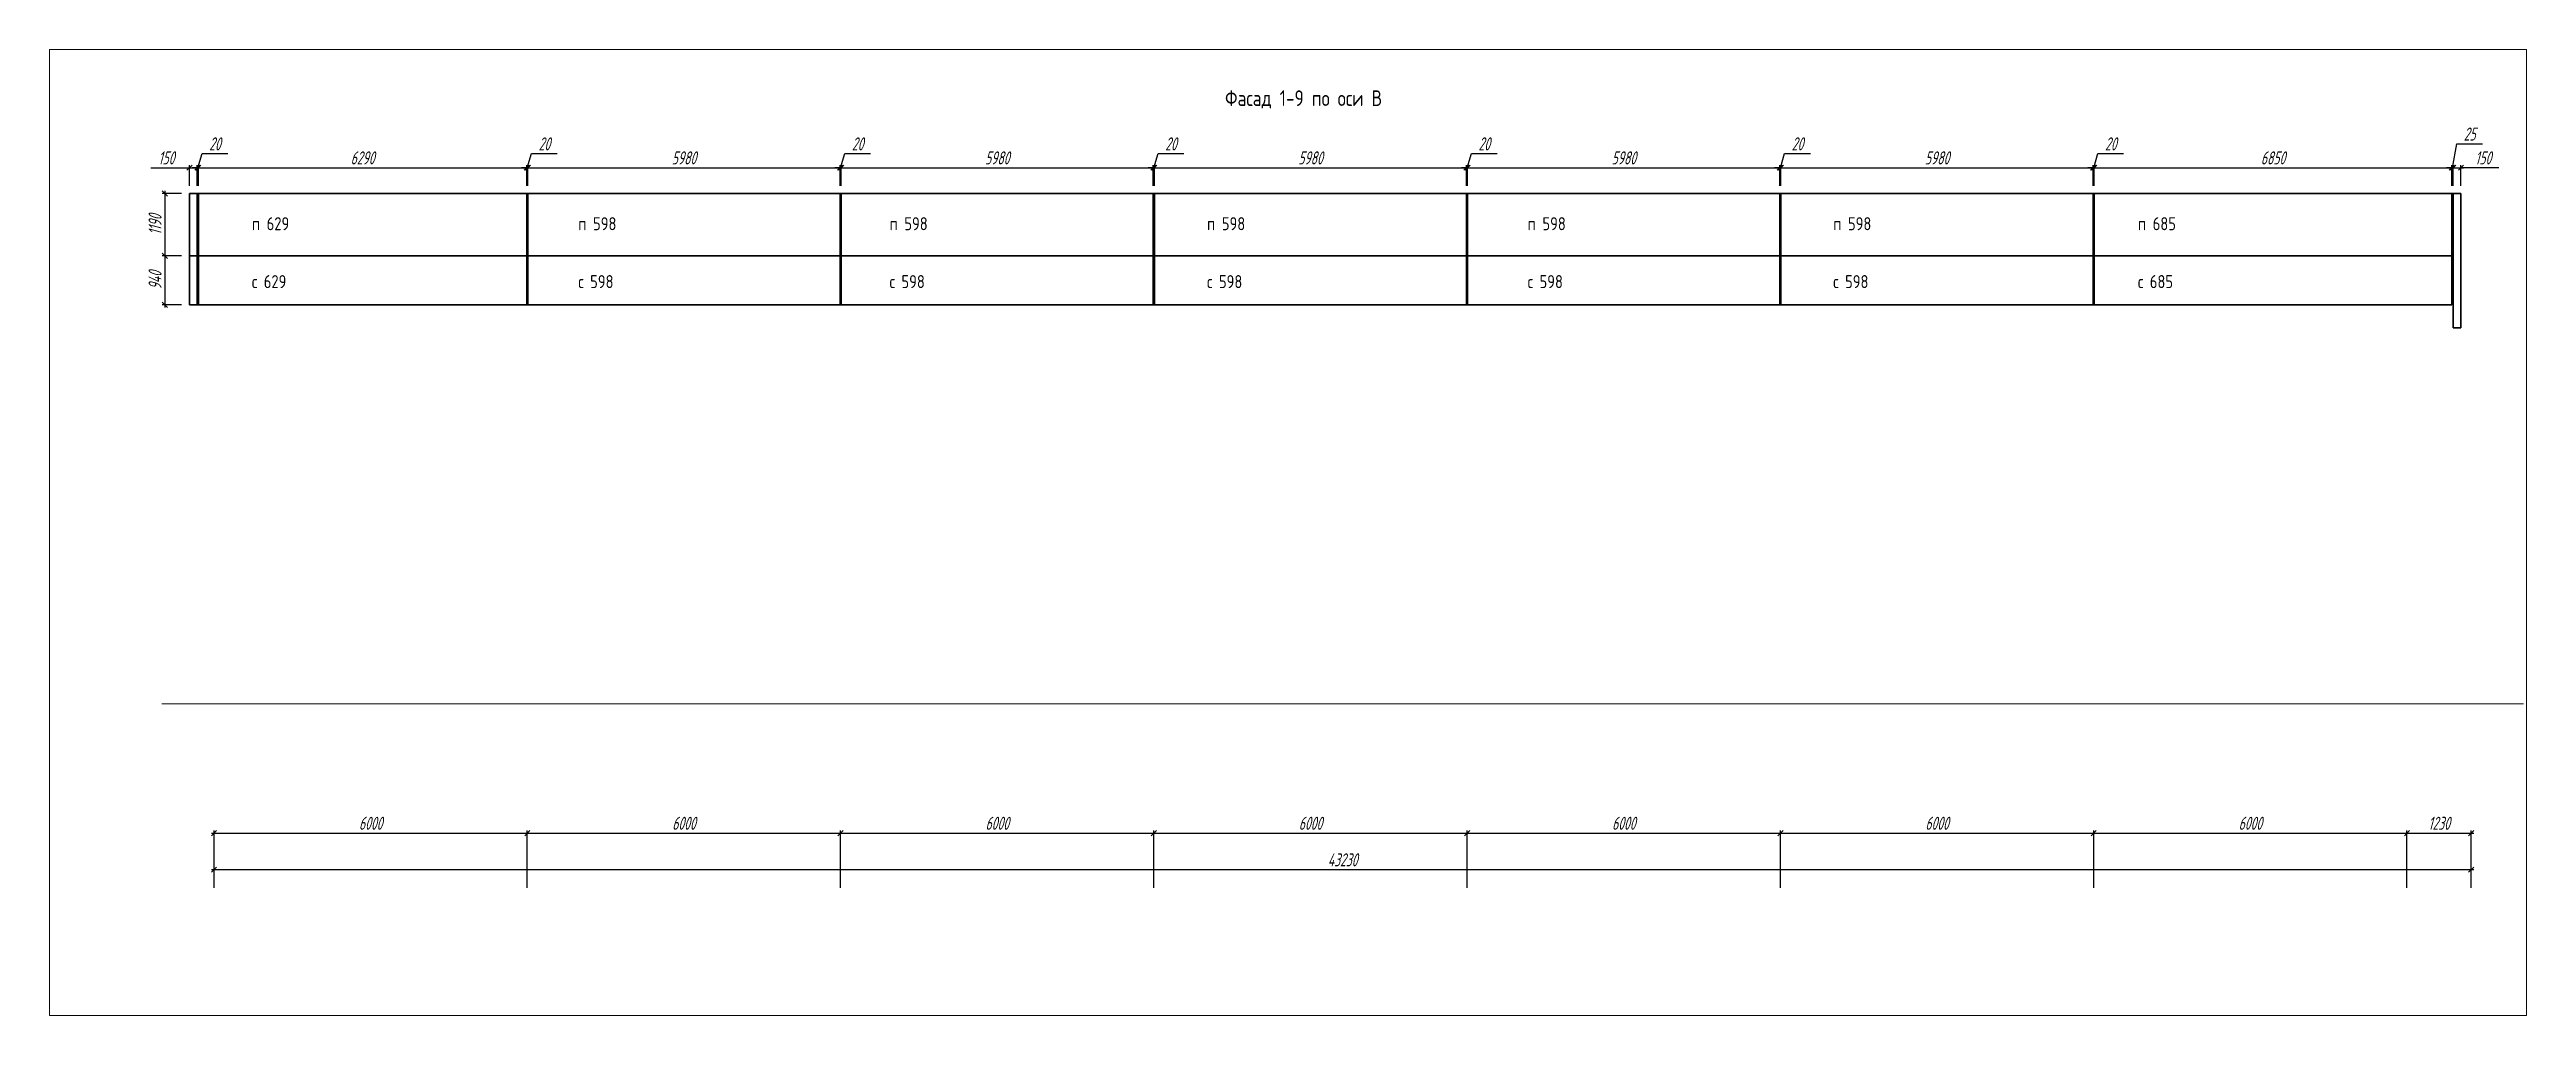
# Paper-space layout 'Лист6' of a CAD drawing. Header units: millimetres. Extents: x 20 to 415, y 103 to 257.
# The model-space entities are those that its viewports show. They can reach past a viewport. Long polylines and large blocks are cut down to what shows.
import ezdxf

# ---------------------------------------------------------------- set-up
doc = ezdxf.new("R2010")
doc.units = ezdxf.units.MM
for name, color, linetype, lineweight in [('_Оси', 90, 'Continuous', 13), ('_Размеры', 120, 'Continuous', 13), ('_Сендвичи', 230, 'Continuous', 30), ('_Текст', 141, 'Continuous', 20), ('выноска', 7, 'Continuous', 13), ('Нумерация', 91, 'Continuous', 30), ('Нумерация 1000', 50, 'Continuous', 35), ('тонкие', 221, 'Continuous', 13)]:
    doc.layers.add(name, color=color, linetype=linetype, lineweight=lineweight)
doc.styles.add('Museo sans', font='CS_Gost2304.shx')
doc.styles.add('СПДС_размеры', font='spdswin.shx', dxfattribs={"width": 0.8, "oblique": 15})
doc.dimstyles.new('СПДС', dxfattribs={"dimtxt": 2.5, "dimasz": 1, "dimexe": 0.5, "dimexo": 1.5, "dimtad": 1, "dimdec": 0, "dimtxsty": 'СПДС_размеры', "dimblk": 'OBLIQUE', "dimcen": 2.5, "dimdle": 0.5, "dimadec": 8, "dimazin": 0, "dimtfac": 1, "dimtdec": 0, "dimtix": 1, "dimtmove": 0, "dimatfit": 3, "dimfxl": 1, "dimarcsym": 0})

# ---------------------------------------------------------------- blocks, each defined once
blk = doc.blocks.new('_Oblique')
at = {"layer": 'выноска', "color": 0, "lineweight": -2}
blk.add_line((-0.5, -0.5), (0.5, 0.5), dxfattribs=at)
blk = doc.blocks.new('*D601')
at = {"layer": '_Оси', "color": 0, "lineweight": -2, "transparency": 16777216}
for p, q in [((48299, -138255), (91629, -138255)), ((48349, -138605), (48349, -138205)), ((91579, -138455), (91579, -138205))]:
    blk.add_line(p, q, dxfattribs=at)
at = {"layer": 'Defpoints', "color": 0, "transparency": 16777216}
for p in [(91579, -138255), (48349, -138755), (91579, -138605)]:
    blk.add_point(p, dxfattribs=at)
at = {"layer": '_Оси', "color": 0, "lineweight": -2, "transparency": 16777216, "xscale": 100, "yscale": 100, "zscale": 100, "rotation": 180}
blk.add_blockref('_Oblique', (48349, -138255), dxfattribs=at)
at = {"layer": '_Оси', "color": 0, "lineweight": -2, "transparency": 16777216, "xscale": 100, "yscale": 100, "zscale": 100}
blk.add_blockref('_Oblique', (91579, -138255), dxfattribs=at)
at = {"layer": '_Оси', "color": 0, "lineweight": 25, "transparency": 16777216, "insert": (69964, -138067.5), "char_height": 250, "attachment_point": 5, "style": 'СПДС_размеры'}
blk.add_mtext('43230', dxfattribs=at)
blk = doc.blocks.new('*D602')
at = {"layer": '_Оси', "color": 0, "lineweight": -2, "transparency": 16777216}
for p, q in [((48299, -137555), (54399, -137555)), ((48349, -138605), (48349, -137505)), ((54349, -138605), (54349, -137505))]:
    blk.add_line(p, q, dxfattribs=at)
at = {"layer": 'Defpoints', "color": 0, "transparency": 16777216}
for p in [(54349, -137555), (48349, -138755), (54349, -138755)]:
    blk.add_point(p, dxfattribs=at)
at = {"layer": '_Оси', "color": 0, "lineweight": -2, "transparency": 16777216, "xscale": 100, "yscale": 100, "zscale": 100, "rotation": 180}
blk.add_blockref('_Oblique', (48349, -137555), dxfattribs=at)
at = {"layer": '_Оси', "color": 0, "lineweight": -2, "transparency": 16777216, "xscale": 100, "yscale": 100, "zscale": 100}
blk.add_blockref('_Oblique', (54349, -137555), dxfattribs=at)
at = {"layer": '_Оси', "color": 0, "lineweight": 25, "transparency": 16777216, "insert": (51349, -137367.5), "char_height": 250, "attachment_point": 5, "style": 'СПДС_размеры'}
blk.add_mtext('6000', dxfattribs=at)
blk = doc.blocks.new('*D603')
at = {"layer": '_Оси', "color": 0, "lineweight": -2, "transparency": 16777216}
for p, q in [((54299, -137555), (60399, -137555)), ((54349, -138605), (54349, -137505)), ((60349, -138605), (60349, -137505))]:
    blk.add_line(p, q, dxfattribs=at)
at = {"layer": 'Defpoints', "color": 0, "transparency": 16777216}
for p in [(60349, -137555), (54349, -138755), (60349, -138755)]:
    blk.add_point(p, dxfattribs=at)
at = {"layer": '_Оси', "color": 0, "lineweight": -2, "transparency": 16777216, "xscale": 100, "yscale": 100, "zscale": 100, "rotation": 180}
blk.add_blockref('_Oblique', (54349, -137555), dxfattribs=at)
at = {"layer": '_Оси', "color": 0, "lineweight": -2, "transparency": 16777216, "xscale": 100, "yscale": 100, "zscale": 100}
blk.add_blockref('_Oblique', (60349, -137555), dxfattribs=at)
at = {"layer": '_Оси', "color": 0, "lineweight": 25, "transparency": 16777216, "insert": (57349, -137367.5), "char_height": 250, "attachment_point": 5, "style": 'СПДС_размеры'}
blk.add_mtext('6000', dxfattribs=at)
blk = doc.blocks.new('*D604')
at = {"layer": '_Оси', "color": 0, "lineweight": -2, "transparency": 16777216}
for p, q in [((60299, -137555), (66399, -137555)), ((60349, -138605), (60349, -137505)), ((66349, -138605), (66349, -137505))]:
    blk.add_line(p, q, dxfattribs=at)
at = {"layer": 'Defpoints', "color": 0, "transparency": 16777216}
for p in [(66349, -137555), (60349, -138755), (66349, -138755)]:
    blk.add_point(p, dxfattribs=at)
at = {"layer": '_Оси', "color": 0, "lineweight": -2, "transparency": 16777216, "xscale": 100, "yscale": 100, "zscale": 100, "rotation": 180}
blk.add_blockref('_Oblique', (60349, -137555), dxfattribs=at)
at = {"layer": '_Оси', "color": 0, "lineweight": -2, "transparency": 16777216, "xscale": 100, "yscale": 100, "zscale": 100}
blk.add_blockref('_Oblique', (66349, -137555), dxfattribs=at)
at = {"layer": '_Оси', "color": 0, "lineweight": 25, "transparency": 16777216, "insert": (63349, -137367.5), "char_height": 250, "attachment_point": 5, "style": 'СПДС_размеры'}
blk.add_mtext('6000', dxfattribs=at)
blk = doc.blocks.new('*D605')
at = {"layer": '_Оси', "color": 0, "lineweight": -2, "transparency": 16777216}
for p, q in [((66299, -137555), (72399, -137555)), ((66349, -138605), (66349, -137505)), ((72349, -138605), (72349, -137505))]:
    blk.add_line(p, q, dxfattribs=at)
at = {"layer": 'Defpoints', "color": 0, "transparency": 16777216}
for p in [(72349, -137555), (66349, -138755), (72349, -138755)]:
    blk.add_point(p, dxfattribs=at)
at = {"layer": '_Оси', "color": 0, "lineweight": -2, "transparency": 16777216, "xscale": 100, "yscale": 100, "zscale": 100, "rotation": 180}
blk.add_blockref('_Oblique', (66349, -137555), dxfattribs=at)
at = {"layer": '_Оси', "color": 0, "lineweight": -2, "transparency": 16777216, "xscale": 100, "yscale": 100, "zscale": 100}
blk.add_blockref('_Oblique', (72349, -137555), dxfattribs=at)
at = {"layer": '_Оси', "color": 0, "lineweight": 25, "transparency": 16777216, "insert": (69349, -137367.5), "char_height": 250, "attachment_point": 5, "style": 'СПДС_размеры'}
blk.add_mtext('6000', dxfattribs=at)
blk = doc.blocks.new('*D606')
at = {"layer": '_Оси', "color": 0, "lineweight": -2, "transparency": 16777216}
for p, q in [((72299, -137555), (78399, -137555)), ((72349, -138605), (72349, -137505)), ((78349, -138605), (78349, -137505))]:
    blk.add_line(p, q, dxfattribs=at)
at = {"layer": 'Defpoints', "color": 0, "transparency": 16777216}
for p in [(78349, -137555), (72349, -138755), (78349, -138755)]:
    blk.add_point(p, dxfattribs=at)
at = {"layer": '_Оси', "color": 0, "lineweight": -2, "transparency": 16777216, "xscale": 100, "yscale": 100, "zscale": 100, "rotation": 180}
blk.add_blockref('_Oblique', (72349, -137555), dxfattribs=at)
at = {"layer": '_Оси', "color": 0, "lineweight": -2, "transparency": 16777216, "xscale": 100, "yscale": 100, "zscale": 100}
blk.add_blockref('_Oblique', (78349, -137555), dxfattribs=at)
at = {"layer": '_Оси', "color": 0, "lineweight": 25, "transparency": 16777216, "insert": (75349, -137367.5), "char_height": 250, "attachment_point": 5, "style": 'СПДС_размеры'}
blk.add_mtext('6000', dxfattribs=at)
blk = doc.blocks.new('*D607')
at = {"layer": '_Оси', "color": 0, "lineweight": -2, "transparency": 16777216}
for p, q in [((78299, -137555), (84399, -137555)), ((78349, -138605), (78349, -137505)), ((84349, -138605), (84349, -137505))]:
    blk.add_line(p, q, dxfattribs=at)
at = {"layer": 'Defpoints', "color": 0, "transparency": 16777216}
for p in [(84349, -137555), (78349, -138755), (84349, -138755)]:
    blk.add_point(p, dxfattribs=at)
at = {"layer": '_Оси', "color": 0, "lineweight": -2, "transparency": 16777216, "xscale": 100, "yscale": 100, "zscale": 100, "rotation": 180}
blk.add_blockref('_Oblique', (78349, -137555), dxfattribs=at)
at = {"layer": '_Оси', "color": 0, "lineweight": -2, "transparency": 16777216, "xscale": 100, "yscale": 100, "zscale": 100}
blk.add_blockref('_Oblique', (84349, -137555), dxfattribs=at)
at = {"layer": '_Оси', "color": 0, "lineweight": 25, "transparency": 16777216, "insert": (81349, -137367.5), "char_height": 250, "attachment_point": 5, "style": 'СПДС_размеры'}
blk.add_mtext('6000', dxfattribs=at)
blk = doc.blocks.new('*D608')
at = {"layer": '_Оси', "color": 0, "lineweight": -2, "transparency": 16777216}
for p, q in [((84299, -137555), (90399, -137555)), ((84349, -138605), (84349, -137505)), ((90349, -138605), (90349, -137505))]:
    blk.add_line(p, q, dxfattribs=at)
at = {"layer": 'Defpoints', "color": 0, "transparency": 16777216}
for p in [(90349, -137555), (84349, -138755), (90349, -138755)]:
    blk.add_point(p, dxfattribs=at)
at = {"layer": '_Оси', "color": 0, "lineweight": -2, "transparency": 16777216, "xscale": 100, "yscale": 100, "zscale": 100, "rotation": 180}
blk.add_blockref('_Oblique', (84349, -137555), dxfattribs=at)
at = {"layer": '_Оси', "color": 0, "lineweight": -2, "transparency": 16777216, "xscale": 100, "yscale": 100, "zscale": 100}
blk.add_blockref('_Oblique', (90349, -137555), dxfattribs=at)
at = {"layer": '_Оси', "color": 0, "lineweight": 25, "transparency": 16777216, "insert": (87349, -137367.5), "char_height": 250, "attachment_point": 5, "style": 'СПДС_размеры'}
blk.add_mtext('6000', dxfattribs=at)
blk = doc.blocks.new('*D609')
at = {"layer": '_Оси', "color": 0, "lineweight": -2, "transparency": 16777216}
for p, q in [((90299, -137555), (91629, -137555)), ((90349, -138605), (90349, -137505)), ((91579, -138605), (91579, -137505))]:
    blk.add_line(p, q, dxfattribs=at)
at = {"layer": 'Defpoints', "color": 0, "transparency": 16777216}
for p in [(91579, -137555), (90349, -138755), (91579, -138755)]:
    blk.add_point(p, dxfattribs=at)
at = {"layer": '_Оси', "color": 0, "lineweight": -2, "transparency": 16777216, "xscale": 100, "yscale": 100, "zscale": 100, "rotation": 180}
blk.add_blockref('_Oblique', (90349, -137555), dxfattribs=at)
at = {"layer": '_Оси', "color": 0, "lineweight": -2, "transparency": 16777216, "xscale": 100, "yscale": 100, "zscale": 100}
blk.add_blockref('_Oblique', (91579, -137555), dxfattribs=at)
at = {"layer": '_Оси', "color": 0, "lineweight": 25, "transparency": 16777216, "insert": (90964, -137367.5), "char_height": 250, "attachment_point": 5, "style": 'СПДС_размеры'}
blk.add_mtext('1230', dxfattribs=at)
blk = doc.blocks.new('*D625')
at = {"layer": '_Размеры', "color": 0, "lineweight": -2, "ltscale": 100, "transparency": 16777216}
for p, q in [((47879, -125160), (47879, -124764)), ((48029, -125160), (48029, -124764)), ((47137, -124814), (47879, -124814)), ((47829, -124814), (48079, -124814))]:
    blk.add_line(p, q, dxfattribs=at)
at = {"layer": 'Defpoints', "color": 0, "ltscale": 100, "transparency": 16777216}
for p in [(48029, -124814), (47879, -125310), (48029, -125310)]:
    blk.add_point(p, dxfattribs=at)
at = {"layer": '_Размеры', "color": 0, "lineweight": -2, "ltscale": 100, "transparency": 16777216, "xscale": 100, "yscale": 100, "zscale": 100, "rotation": 180}
blk.add_blockref('_Oblique', (47879, -124814), dxfattribs=at)
at = {"layer": '_Размеры', "color": 0, "lineweight": -2, "ltscale": 100, "transparency": 16777216, "xscale": 100, "yscale": 100, "zscale": 100}
blk.add_blockref('_Oblique', (48029, -124814), dxfattribs=at)
at = {"layer": '_Размеры', "color": 0, "ltscale": 100, "transparency": 16777216, "insert": (47436, -124626), "char_height": 250, "attachment_point": 5, "style": 'СПДС_размеры'}
blk.add_mtext('150', dxfattribs=at)
blk = doc.blocks.new('*D626')
at = {"layer": '_Размеры', "color": 0, "lineweight": -2, "ltscale": 100, "transparency": 16777216}
for p, q in [((48029, -125160), (48029, -124764)), ((48039, -124814), (48120, -124545)), ((48049, -125160), (48049, -124764)), ((48120, -124545), (48613, -124545)), ((48029, -124814), (47929, -124814)), ((48029, -124814), (48049, -124814)), ((48029, -124814), (48049, -124814)), ((48049, -124814), (48149, -124814))]:
    blk.add_line(p, q, dxfattribs=at)
at = {"layer": 'Defpoints', "color": 0, "ltscale": 100, "transparency": 16777216}
for p in [(48049, -124814), (48029, -125310), (48049, -125310)]:
    blk.add_point(p, dxfattribs=at)
at = {"layer": '_Размеры', "color": 0, "lineweight": -2, "ltscale": 100, "transparency": 16777216, "xscale": 100, "yscale": 100, "zscale": 100}
blk.add_blockref('_Oblique', (48029, -124814), dxfattribs=at)
at = {"layer": '_Размеры', "color": 0, "lineweight": -2, "ltscale": 100, "transparency": 16777216, "xscale": 100, "yscale": 100, "zscale": 100, "rotation": 180}
blk.add_blockref('_Oblique', (48049, -124814), dxfattribs=at)
at = {"layer": '_Размеры', "color": 0, "ltscale": 100, "transparency": 16777216, "insert": (48366, -124358), "char_height": 250, "attachment_point": 5, "style": 'СПДС_размеры'}
blk.add_mtext('20', dxfattribs=at)
blk = doc.blocks.new('*D627')
at = {"layer": '_Размеры', "color": 0, "lineweight": -2, "ltscale": 100, "transparency": 16777216}
for p, q in [((48049, -125160), (48049, -124764)), ((54339, -125160), (54339, -124764)), ((47999, -124814), (54389, -124814))]:
    blk.add_line(p, q, dxfattribs=at)
at = {"layer": 'Defpoints', "color": 0, "ltscale": 100, "transparency": 16777216}
for p in [(54339, -124814), (48049, -125310), (54339, -125310)]:
    blk.add_point(p, dxfattribs=at)
at = {"layer": '_Размеры', "color": 0, "lineweight": -2, "ltscale": 100, "transparency": 16777216, "xscale": 100, "yscale": 100, "zscale": 100, "rotation": 180}
blk.add_blockref('_Oblique', (48049, -124814), dxfattribs=at)
at = {"layer": '_Размеры', "color": 0, "lineweight": -2, "ltscale": 100, "transparency": 16777216, "xscale": 100, "yscale": 100, "zscale": 100}
blk.add_blockref('_Oblique', (54339, -124814), dxfattribs=at)
at = {"layer": '_Размеры', "color": 0, "ltscale": 100, "transparency": 16777216, "insert": (51194, -124626.5), "char_height": 250, "attachment_point": 5, "style": 'СПДС_размеры'}
blk.add_mtext('6290', dxfattribs=at)
blk = doc.blocks.new('*D628')
at = {"layer": '_Размеры', "color": 0, "lineweight": -2, "ltscale": 100, "transparency": 16777216}
for p, q in [((54339, -125160), (54339, -124764)), ((54349, -124814), (54430, -124545)), ((54359, -125160), (54359, -124764)), ((54430, -124545), (54923, -124545)), ((54339, -124814), (54239, -124814)), ((54339, -124814), (54359, -124814)), ((54339, -124814), (54359, -124814)), ((54359, -124814), (54459, -124814))]:
    blk.add_line(p, q, dxfattribs=at)
at = {"layer": 'Defpoints', "color": 0, "ltscale": 100, "transparency": 16777216}
for p in [(54359, -124814), (54339, -125310), (54359, -125310)]:
    blk.add_point(p, dxfattribs=at)
at = {"layer": '_Размеры', "color": 0, "lineweight": -2, "ltscale": 100, "transparency": 16777216, "xscale": 100, "yscale": 100, "zscale": 100}
blk.add_blockref('_Oblique', (54339, -124814), dxfattribs=at)
at = {"layer": '_Размеры', "color": 0, "lineweight": -2, "ltscale": 100, "transparency": 16777216, "xscale": 100, "yscale": 100, "zscale": 100, "rotation": 180}
blk.add_blockref('_Oblique', (54359, -124814), dxfattribs=at)
at = {"layer": '_Размеры', "color": 0, "ltscale": 100, "transparency": 16777216, "insert": (54676, -124358), "char_height": 250, "attachment_point": 5, "style": 'СПДС_размеры'}
blk.add_mtext('20', dxfattribs=at)
blk = doc.blocks.new('*D629')
at = {"layer": '_Размеры', "color": 0, "lineweight": -2, "ltscale": 100, "transparency": 16777216}
for p, q in [((54359, -125160), (54359, -124764)), ((60339, -125160), (60339, -124764)), ((54309, -124814), (60389, -124814))]:
    blk.add_line(p, q, dxfattribs=at)
at = {"layer": 'Defpoints', "color": 0, "ltscale": 100, "transparency": 16777216}
for p in [(60339, -124814), (54359, -125310), (60339, -125310)]:
    blk.add_point(p, dxfattribs=at)
at = {"layer": '_Размеры', "color": 0, "lineweight": -2, "ltscale": 100, "transparency": 16777216, "xscale": 100, "yscale": 100, "zscale": 100, "rotation": 180}
blk.add_blockref('_Oblique', (54359, -124814), dxfattribs=at)
at = {"layer": '_Размеры', "color": 0, "lineweight": -2, "ltscale": 100, "transparency": 16777216, "xscale": 100, "yscale": 100, "zscale": 100}
blk.add_blockref('_Oblique', (60339, -124814), dxfattribs=at)
at = {"layer": '_Размеры', "color": 0, "ltscale": 100, "transparency": 16777216, "insert": (57349, -124626.5), "char_height": 250, "attachment_point": 5, "style": 'СПДС_размеры'}
blk.add_mtext('5980', dxfattribs=at)
blk = doc.blocks.new('*D630')
at = {"layer": '_Размеры', "color": 0, "lineweight": -2, "ltscale": 100, "transparency": 16777216}
for p, q in [((60339, -125160), (60339, -124764)), ((60349, -124814), (60430, -124545)), ((60359, -125160), (60359, -124764)), ((60430, -124545), (60923, -124545)), ((60339, -124814), (60239, -124814)), ((60339, -124814), (60359, -124814)), ((60339, -124814), (60359, -124814)), ((60359, -124814), (60459, -124814))]:
    blk.add_line(p, q, dxfattribs=at)
at = {"layer": 'Defpoints', "color": 0, "ltscale": 100, "transparency": 16777216}
for p in [(60359, -124814), (60339, -125310), (60359, -125310)]:
    blk.add_point(p, dxfattribs=at)
at = {"layer": '_Размеры', "color": 0, "lineweight": -2, "ltscale": 100, "transparency": 16777216, "xscale": 100, "yscale": 100, "zscale": 100}
blk.add_blockref('_Oblique', (60339, -124814), dxfattribs=at)
at = {"layer": '_Размеры', "color": 0, "lineweight": -2, "ltscale": 100, "transparency": 16777216, "xscale": 100, "yscale": 100, "zscale": 100, "rotation": 180}
blk.add_blockref('_Oblique', (60359, -124814), dxfattribs=at)
at = {"layer": '_Размеры', "color": 0, "ltscale": 100, "transparency": 16777216, "insert": (60676, -124358), "char_height": 250, "attachment_point": 5, "style": 'СПДС_размеры'}
blk.add_mtext('20', dxfattribs=at)
blk = doc.blocks.new('*D631')
at = {"layer": '_Размеры', "color": 0, "lineweight": -2, "ltscale": 100, "transparency": 16777216}
for p, q in [((60359, -125160), (60359, -124764)), ((66339, -125160), (66339, -124764)), ((60309, -124814), (66389, -124814))]:
    blk.add_line(p, q, dxfattribs=at)
at = {"layer": 'Defpoints', "color": 0, "ltscale": 100, "transparency": 16777216}
for p in [(66339, -124814), (60359, -125310), (66339, -125310)]:
    blk.add_point(p, dxfattribs=at)
at = {"layer": '_Размеры', "color": 0, "lineweight": -2, "ltscale": 100, "transparency": 16777216, "xscale": 100, "yscale": 100, "zscale": 100, "rotation": 180}
blk.add_blockref('_Oblique', (60359, -124814), dxfattribs=at)
at = {"layer": '_Размеры', "color": 0, "lineweight": -2, "ltscale": 100, "transparency": 16777216, "xscale": 100, "yscale": 100, "zscale": 100}
blk.add_blockref('_Oblique', (66339, -124814), dxfattribs=at)
at = {"layer": '_Размеры', "color": 0, "ltscale": 100, "transparency": 16777216, "insert": (63349, -124626.5), "char_height": 250, "attachment_point": 5, "style": 'СПДС_размеры'}
blk.add_mtext('5980', dxfattribs=at)
blk = doc.blocks.new('*D632')
at = {"layer": '_Размеры', "color": 0, "lineweight": -2, "ltscale": 100, "transparency": 16777216}
for p, q in [((66339, -125160), (66339, -124764)), ((66349, -124814), (66430, -124545)), ((66359, -125160), (66359, -124764)), ((66430, -124545), (66923, -124545)), ((66339, -124814), (66239, -124814)), ((66339, -124814), (66359, -124814)), ((66339, -124814), (66359, -124814)), ((66359, -124814), (66459, -124814))]:
    blk.add_line(p, q, dxfattribs=at)
at = {"layer": 'Defpoints', "color": 0, "ltscale": 100, "transparency": 16777216}
for p in [(66359, -124814), (66339, -125310), (66359, -125310)]:
    blk.add_point(p, dxfattribs=at)
at = {"layer": '_Размеры', "color": 0, "lineweight": -2, "ltscale": 100, "transparency": 16777216, "xscale": 100, "yscale": 100, "zscale": 100}
blk.add_blockref('_Oblique', (66339, -124814), dxfattribs=at)
at = {"layer": '_Размеры', "color": 0, "lineweight": -2, "ltscale": 100, "transparency": 16777216, "xscale": 100, "yscale": 100, "zscale": 100, "rotation": 180}
blk.add_blockref('_Oblique', (66359, -124814), dxfattribs=at)
at = {"layer": '_Размеры', "color": 0, "ltscale": 100, "transparency": 16777216, "insert": (66676, -124358), "char_height": 250, "attachment_point": 5, "style": 'СПДС_размеры'}
blk.add_mtext('20', dxfattribs=at)
blk = doc.blocks.new('*D633')
at = {"layer": '_Размеры', "color": 0, "lineweight": -2, "ltscale": 100, "transparency": 16777216}
for p, q in [((66359, -125160), (66359, -124764)), ((72339, -125160), (72339, -124764)), ((66309, -124814), (72389, -124814))]:
    blk.add_line(p, q, dxfattribs=at)
at = {"layer": 'Defpoints', "color": 0, "ltscale": 100, "transparency": 16777216}
for p in [(72339, -124814), (66359, -125310), (72339, -125310)]:
    blk.add_point(p, dxfattribs=at)
at = {"layer": '_Размеры', "color": 0, "lineweight": -2, "ltscale": 100, "transparency": 16777216, "xscale": 100, "yscale": 100, "zscale": 100, "rotation": 180}
blk.add_blockref('_Oblique', (66359, -124814), dxfattribs=at)
at = {"layer": '_Размеры', "color": 0, "lineweight": -2, "ltscale": 100, "transparency": 16777216, "xscale": 100, "yscale": 100, "zscale": 100}
blk.add_blockref('_Oblique', (72339, -124814), dxfattribs=at)
at = {"layer": '_Размеры', "color": 0, "ltscale": 100, "transparency": 16777216, "insert": (69349, -124626.5), "char_height": 250, "attachment_point": 5, "style": 'СПДС_размеры'}
blk.add_mtext('5980', dxfattribs=at)
blk = doc.blocks.new('*D634')
at = {"layer": '_Размеры', "color": 0, "lineweight": -2, "ltscale": 100, "transparency": 16777216}
for p, q in [((72339, -125160), (72339, -124764)), ((72349, -124814), (72430, -124545)), ((72359, -125160), (72359, -124764)), ((72430, -124545), (72923, -124545)), ((72339, -124814), (72239, -124814)), ((72339, -124814), (72359, -124814)), ((72339, -124814), (72359, -124814)), ((72359, -124814), (72459, -124814))]:
    blk.add_line(p, q, dxfattribs=at)
at = {"layer": 'Defpoints', "color": 0, "ltscale": 100, "transparency": 16777216}
for p in [(72359, -124814), (72339, -125310), (72359, -125310)]:
    blk.add_point(p, dxfattribs=at)
at = {"layer": '_Размеры', "color": 0, "lineweight": -2, "ltscale": 100, "transparency": 16777216, "xscale": 100, "yscale": 100, "zscale": 100}
blk.add_blockref('_Oblique', (72339, -124814), dxfattribs=at)
at = {"layer": '_Размеры', "color": 0, "lineweight": -2, "ltscale": 100, "transparency": 16777216, "xscale": 100, "yscale": 100, "zscale": 100, "rotation": 180}
blk.add_blockref('_Oblique', (72359, -124814), dxfattribs=at)
at = {"layer": '_Размеры', "color": 0, "ltscale": 100, "transparency": 16777216, "insert": (72676, -124358), "char_height": 250, "attachment_point": 5, "style": 'СПДС_размеры'}
blk.add_mtext('20', dxfattribs=at)
blk = doc.blocks.new('*D635')
at = {"layer": '_Размеры', "color": 0, "lineweight": -2, "ltscale": 100, "transparency": 16777216}
for p, q in [((72359, -125160), (72359, -124764)), ((78339, -125160), (78339, -124764)), ((72309, -124814), (78389, -124814))]:
    blk.add_line(p, q, dxfattribs=at)
at = {"layer": 'Defpoints', "color": 0, "ltscale": 100, "transparency": 16777216}
for p in [(78339, -124814), (72359, -125310), (78339, -125310)]:
    blk.add_point(p, dxfattribs=at)
at = {"layer": '_Размеры', "color": 0, "lineweight": -2, "ltscale": 100, "transparency": 16777216, "xscale": 100, "yscale": 100, "zscale": 100, "rotation": 180}
blk.add_blockref('_Oblique', (72359, -124814), dxfattribs=at)
at = {"layer": '_Размеры', "color": 0, "lineweight": -2, "ltscale": 100, "transparency": 16777216, "xscale": 100, "yscale": 100, "zscale": 100}
blk.add_blockref('_Oblique', (78339, -124814), dxfattribs=at)
at = {"layer": '_Размеры', "color": 0, "ltscale": 100, "transparency": 16777216, "insert": (75349, -124626.5), "char_height": 250, "attachment_point": 5, "style": 'СПДС_размеры'}
blk.add_mtext('5980', dxfattribs=at)
blk = doc.blocks.new('*D636')
at = {"layer": '_Размеры', "color": 0, "lineweight": -2, "ltscale": 100, "transparency": 16777216}
for p, q in [((78339, -125160), (78339, -124764)), ((78349, -124814), (78430, -124545)), ((78359, -125160), (78359, -124764)), ((78430, -124545), (78923, -124545)), ((78339, -124814), (78239, -124814)), ((78339, -124814), (78359, -124814)), ((78339, -124814), (78359, -124814)), ((78359, -124814), (78459, -124814))]:
    blk.add_line(p, q, dxfattribs=at)
at = {"layer": 'Defpoints', "color": 0, "ltscale": 100, "transparency": 16777216}
for p in [(78359, -124814), (78339, -125310), (78359, -125310)]:
    blk.add_point(p, dxfattribs=at)
at = {"layer": '_Размеры', "color": 0, "lineweight": -2, "ltscale": 100, "transparency": 16777216, "xscale": 100, "yscale": 100, "zscale": 100}
blk.add_blockref('_Oblique', (78339, -124814), dxfattribs=at)
at = {"layer": '_Размеры', "color": 0, "lineweight": -2, "ltscale": 100, "transparency": 16777216, "xscale": 100, "yscale": 100, "zscale": 100, "rotation": 180}
blk.add_blockref('_Oblique', (78359, -124814), dxfattribs=at)
at = {"layer": '_Размеры', "color": 0, "ltscale": 100, "transparency": 16777216, "insert": (78676, -124358), "char_height": 250, "attachment_point": 5, "style": 'СПДС_размеры'}
blk.add_mtext('20', dxfattribs=at)
blk = doc.blocks.new('*D637')
at = {"layer": '_Размеры', "color": 0, "lineweight": -2, "ltscale": 100, "transparency": 16777216}
for p, q in [((78359, -125160), (78359, -124764)), ((84339, -125160), (84339, -124764)), ((78309, -124814), (84389, -124814))]:
    blk.add_line(p, q, dxfattribs=at)
at = {"layer": 'Defpoints', "color": 0, "ltscale": 100, "transparency": 16777216}
for p in [(84339, -124814), (78359, -125310), (84339, -125310)]:
    blk.add_point(p, dxfattribs=at)
at = {"layer": '_Размеры', "color": 0, "lineweight": -2, "ltscale": 100, "transparency": 16777216, "xscale": 100, "yscale": 100, "zscale": 100, "rotation": 180}
blk.add_blockref('_Oblique', (78359, -124814), dxfattribs=at)
at = {"layer": '_Размеры', "color": 0, "lineweight": -2, "ltscale": 100, "transparency": 16777216, "xscale": 100, "yscale": 100, "zscale": 100}
blk.add_blockref('_Oblique', (84339, -124814), dxfattribs=at)
at = {"layer": '_Размеры', "color": 0, "ltscale": 100, "transparency": 16777216, "insert": (81349, -124626.5), "char_height": 250, "attachment_point": 5, "style": 'СПДС_размеры'}
blk.add_mtext('5980', dxfattribs=at)
blk = doc.blocks.new('*D638')
at = {"layer": '_Размеры', "color": 0, "lineweight": -2, "ltscale": 100, "transparency": 16777216}
for p, q in [((84339, -125160), (84339, -124764)), ((84349, -124814), (84430, -124545)), ((84359, -125160), (84359, -124764)), ((84430, -124545), (84923, -124545)), ((84339, -124814), (84239, -124814)), ((84339, -124814), (84359, -124814)), ((84339, -124814), (84359, -124814)), ((84359, -124814), (84459, -124814))]:
    blk.add_line(p, q, dxfattribs=at)
at = {"layer": 'Defpoints', "color": 0, "ltscale": 100, "transparency": 16777216}
for p in [(84359, -124814), (84339, -125310), (84359, -125310)]:
    blk.add_point(p, dxfattribs=at)
at = {"layer": '_Размеры', "color": 0, "lineweight": -2, "ltscale": 100, "transparency": 16777216, "xscale": 100, "yscale": 100, "zscale": 100}
blk.add_blockref('_Oblique', (84339, -124814), dxfattribs=at)
at = {"layer": '_Размеры', "color": 0, "lineweight": -2, "ltscale": 100, "transparency": 16777216, "xscale": 100, "yscale": 100, "zscale": 100, "rotation": 180}
blk.add_blockref('_Oblique', (84359, -124814), dxfattribs=at)
at = {"layer": '_Размеры', "color": 0, "ltscale": 100, "transparency": 16777216, "insert": (84676, -124358), "char_height": 250, "attachment_point": 5, "style": 'СПДС_размеры'}
blk.add_mtext('20', dxfattribs=at)
blk = doc.blocks.new('*D639')
at = {"layer": '_Размеры', "color": 0, "lineweight": -2, "ltscale": 100, "transparency": 16777216}
for p, q in [((84359, -125160), (84359, -124764)), ((91209, -125160), (91209, -124764)), ((84309, -124814), (91259, -124814))]:
    blk.add_line(p, q, dxfattribs=at)
at = {"layer": 'Defpoints', "color": 0, "ltscale": 100, "transparency": 16777216}
for p in [(91209, -124814), (84359, -125310), (91209, -125310)]:
    blk.add_point(p, dxfattribs=at)
at = {"layer": '_Размеры', "color": 0, "lineweight": -2, "ltscale": 100, "transparency": 16777216, "xscale": 100, "yscale": 100, "zscale": 100, "rotation": 180}
blk.add_blockref('_Oblique', (84359, -124814), dxfattribs=at)
at = {"layer": '_Размеры', "color": 0, "lineweight": -2, "ltscale": 100, "transparency": 16777216, "xscale": 100, "yscale": 100, "zscale": 100}
blk.add_blockref('_Oblique', (91209, -124814), dxfattribs=at)
at = {"layer": '_Размеры', "color": 0, "ltscale": 100, "transparency": 16777216, "insert": (87784, -124626.5), "char_height": 250, "attachment_point": 5, "style": 'СПДС_размеры'}
blk.add_mtext('6850', dxfattribs=at)
blk = doc.blocks.new('*D640')
at = {"layer": '_Размеры', "color": 0, "lineweight": -2, "ltscale": 100, "transparency": 16777216}
for p, q in [((91209, -125160), (91209, -124764)), ((91222, -124814), (91302, -124358)), ((91234, -125160), (91234, -124764)), ((91302, -124358), (91799, -124358)), ((91209, -124814), (91109, -124814)), ((91209, -124814), (91234, -124814)), ((91209, -124814), (91234, -124814)), ((91234, -124814), (91334, -124814))]:
    blk.add_line(p, q, dxfattribs=at)
at = {"layer": 'Defpoints', "color": 0, "ltscale": 100, "transparency": 16777216}
for p in [(91234, -124814), (91209, -125310), (91234, -125310)]:
    blk.add_point(p, dxfattribs=at)
at = {"layer": '_Размеры', "color": 0, "lineweight": -2, "ltscale": 100, "transparency": 16777216, "xscale": 100, "yscale": 100, "zscale": 100}
blk.add_blockref('_Oblique', (91209, -124814), dxfattribs=at)
at = {"layer": '_Размеры', "color": 0, "lineweight": -2, "ltscale": 100, "transparency": 16777216, "xscale": 100, "yscale": 100, "zscale": 100, "rotation": 180}
blk.add_blockref('_Oblique', (91234, -124814), dxfattribs=at)
at = {"layer": '_Размеры', "color": 0, "ltscale": 100, "transparency": 16777216, "insert": (91550, -124170), "char_height": 250, "attachment_point": 5, "style": 'СПДС_размеры'}
blk.add_mtext('25', dxfattribs=at)
blk = doc.blocks.new('*D641')
at = {"layer": '_Размеры', "color": 0, "lineweight": -2, "ltscale": 100, "transparency": 16777216}
for p, q in [((91234, -125160), (91234, -124764)), ((91384, -125160), (91384, -124764)), ((91184, -124814), (91434, -124814)), ((92108, -124814), (91384, -124814))]:
    blk.add_line(p, q, dxfattribs=at)
at = {"layer": 'Defpoints', "color": 0, "ltscale": 100, "transparency": 16777216}
for p in [(91384, -124814), (91234, -125310), (91384, -125310)]:
    blk.add_point(p, dxfattribs=at)
at = {"layer": '_Размеры', "color": 0, "lineweight": -2, "ltscale": 100, "transparency": 16777216, "xscale": 100, "yscale": 100, "zscale": 100, "rotation": 180}
blk.add_blockref('_Oblique', (91234, -124814), dxfattribs=at)
at = {"layer": '_Размеры', "color": 0, "lineweight": -2, "ltscale": 100, "transparency": 16777216, "xscale": 100, "yscale": 100, "zscale": 100}
blk.add_blockref('_Oblique', (91384, -124814), dxfattribs=at)
at = {"layer": '_Размеры', "color": 0, "ltscale": 100, "transparency": 16777216, "insert": (91809, -124626), "char_height": 250, "attachment_point": 5, "style": 'СПДС_размеры'}
blk.add_mtext('150', dxfattribs=at)
blk = doc.blocks.new('*D642')
at = {"layer": '_Размеры', "color": 0, "lineweight": -2, "ltscale": 100, "transparency": 16777216}
for p, q in [((47729, -125310), (47357, -125310)), ((47407, -125260), (47407, -126550)), ((47729, -126500), (47357, -126500))]:
    blk.add_line(p, q, dxfattribs=at)
at = {"layer": 'Defpoints', "color": 0, "ltscale": 100, "transparency": 16777216}
for p in [(47879, -125310), (47407, -126500), (47879, -126500)]:
    blk.add_point(p, dxfattribs=at)
at = {"layer": '_Размеры', "color": 0, "lineweight": -2, "ltscale": 100, "transparency": 16777216, "xscale": 100, "yscale": 100, "zscale": 100}
for p, rotation in [((47407, -125310), 90), ((47407, -126500), 270)]:
    blk.add_blockref('_Oblique', p, dxfattribs=dict(at, rotation=rotation))
at = {"layer": '_Размеры', "color": 0, "ltscale": 100, "transparency": 16777216, "insert": (47219.5, -125905), "char_height": 250, "attachment_point": 5, "rotation": 90, "style": 'СПДС_размеры'}
blk.add_mtext('1190', dxfattribs=at)
blk = doc.blocks.new('*D643')
at = {"layer": '_Размеры', "color": 0, "lineweight": -2, "ltscale": 100, "transparency": 16777216}
for p, q in [((47729, -126500), (47357, -126500)), ((47407, -126450), (47407, -127490)), ((47729, -127440), (47357, -127440))]:
    blk.add_line(p, q, dxfattribs=at)
at = {"layer": 'Defpoints', "color": 0, "ltscale": 100, "transparency": 16777216}
for p in [(47879, -126500), (47407, -127440), (47879, -127440)]:
    blk.add_point(p, dxfattribs=at)
at = {"layer": '_Размеры', "color": 0, "lineweight": -2, "ltscale": 100, "transparency": 16777216, "xscale": 100, "yscale": 100, "zscale": 100}
for p, rotation in [((47407, -126500), 90), ((47407, -127440), 270)]:
    blk.add_blockref('_Oblique', p, dxfattribs=dict(at, rotation=rotation))
at = {"layer": '_Размеры', "color": 0, "ltscale": 100, "transparency": 16777216, "insert": (47219.5, -126970), "char_height": 250, "attachment_point": 5, "rotation": 90, "style": 'СПДС_размеры'}
blk.add_mtext('940', dxfattribs=at)

msp = doc.modelspace()

# ---------------------------------------------------------------- linework, layer by layer
at = {"layer": '_Сендвичи', "ltscale": 100}
for p, q in [((47879, -125310), (47879, -127440)), ((91384, -125310), (47879, -125310)), ((48029, -125310), (48029, -127440)), ((48049, -125310), (48049, -127440)), ((54339, -125310), (54339, -127440)), ((54359, -125310), (54359, -127440)), ((60339, -125310), (60339, -127440)), ((60359, -125310), (60359, -127440)), ((66339, -125310), (66339, -127440)), ((66359, -125310), (66359, -127440)), ((72339, -125310), (72339, -127440)), ((72359, -125310), (72359, -127440)), ((78339, -125310), (78339, -127440)), ((78359, -125310), (78359, -127440)), ((84339, -125310), (84339, -127440)), ((84359, -125310), (84359, -127440)), ((91209, -125310), (91209, -127440)), ((91234, -125310), (91234, -127880)), ((91384, -125310), (91384, -127880)), ((91209, -126500), (47879, -126500)), ((47879, -127440), (91209, -127440)), ((91234, -127880), (91384, -127880))]:
    msp.add_line(p, q, dxfattribs=at)
at = {"layer": 'тонкие', "ltscale": 100}
msp.add_line((47349, -135080), (92579, -135080), dxfattribs=at)

# ---------------------------------------------------------------- texts
at = {"layer": '_Текст', "linetype": 'Continuous', "ltscale": 100, "style": 'Museo sans'}
msp.add_text('Фасад 1-9 по оси В', height=300, dxfattribs=at).set_placement((67713, -123633))
at = {"layer": 'Нумерация', "linetype": 'Continuous', "ltscale": 100, "style": 'Museo sans'}
for s, p in [('п 629', (49073.9, -126012)), ('п 598', (55324.9, -126012)), ('п 598', (61286.9, -126012)), ('п 598', (67367.9, -126012)), ('п 598', (73507.9, -126012)), ('п 598', (79359.9, -126012)), ('п 685', (85195.9, -126012))]:
    msp.add_text(s, height=250, dxfattribs=at).set_placement(p)
at = {"layer": 'Нумерация 1000', "linetype": 'Continuous', "ltscale": 100, "style": 'Museo sans'}
for s, p in [('с 629', (49073.9, -127121)), ('с 598', (55324.9, -127121)), ('с 598', (61286.9, -127121)), ('с 598', (67367.9, -127121)), ('с 598', (73507.9, -127121)), ('с 598', (79359.9, -127121)), ('с 685', (85195.9, -127121))]:
    msp.add_text(s, height=250, dxfattribs=at).set_placement(p)

# ---------------------------------------------------------------- dimensions: what is measured, and where the dimension line sits
at = {"layer": '_Оси', "lineweight": 25}
for base, p1, p2, picture, middle in [((54349, -137555), (48349, -138755), (54349, -138755), '*D602', (51349, -137367.5)), ((60349, -137555), (54349, -138755), (60349, -138755), '*D603', (57349, -137367.5)), ((66349, -137555), (60349, -138755), (66349, -138755), '*D604', (63349, -137367.5)), ((72349, -137555), (66349, -138755), (72349, -138755), '*D605', (69349, -137367.5)), ((78349, -137555), (72349, -138755), (78349, -138755), '*D606', (75349, -137367.5)), ((84349, -137555), (78349, -138755), (84349, -138755), '*D607', (81349, -137367.5)), ((90349, -137555), (84349, -138755), (90349, -138755), '*D608', (87349, -137367.5)), ((91579, -137555), (90349, -138755), (91579, -138755), '*D609', (90964, -137367.5)), ((91579, -138255), (48349, -138755), (91579, -138605), '*D601', (69964, -138067.5))]:
    dim = msp.add_linear_dim(base=base, p1=p1, p2=p2, dimstyle='СПДС', override={"dimscale": 100}, dxfattribs=at)
    dim.commit()
    dim.dimension.update_dxf_attribs({"geometry": picture, "text_midpoint": middle})
at = {"layer": '_Размеры', "ltscale": 100}
for base, p1, p2, picture, middle in [((48049, -124814), (48029, -125310), (48049, -125310), '*D626', (48182.1, -124357.8)), ((54359, -124814), (54339, -125310), (54359, -125310), '*D628', (54492.1, -124357.8)), ((60359, -124814), (60339, -125310), (60359, -125310), '*D630', (60492.1, -124357.8)), ((66359, -124814), (66339, -125310), (66359, -125310), '*D632', (66492.1, -124357.8)), ((72359, -124814), (72339, -125310), (72359, -125310), '*D634', (72492.1, -124357.8)), ((78359, -124814), (78339, -125310), (78359, -125310), '*D636', (78492.1, -124357.8)), ((84359, -124814), (84339, -125310), (84359, -125310), '*D638', (84492.1, -124357.8)), ((54339, -124814), (48049, -125310), (54339, -125310), '*D627', (51194, -124626.5)), ((60339, -124814), (54359, -125310), (60339, -125310), '*D629', (57349, -124626.5)), ((66339, -124814), (60359, -125310), (66339, -125310), '*D631', (63349, -124626.5)), ((72339, -124814), (66359, -125310), (72339, -125310), '*D633', (69349, -124626.5)), ((78339, -124814), (72359, -125310), (78339, -125310), '*D635', (75349, -124626.5)), ((84339, -124814), (78359, -125310), (84339, -125310), '*D637', (81349, -124626.5)), ((91209, -124814), (84359, -125310), (91209, -125310), '*D639', (87784, -124626.5))]:
    dim = msp.add_linear_dim(base=base, p1=p1, p2=p2, dimstyle='СПДС', override={"dimscale": 100, "dimtix": 0, "dimtmove": 1}, dxfattribs=at)
    dim.commit()
    dim.dimension.update_dxf_attribs({"geometry": picture, "text_midpoint": middle})
for base, p1, p2, picture, middle in [((91234, -124814), (91209, -125310), (91234, -125310), '*D640', (91364.6, -124357.8)), ((48029, -124814), (47879, -125310), (48029, -125310), '*D625', (47436, -124814)), ((91384, -124814), (91234, -125310), (91384, -125310), '*D641', (91809, -124814))]:
    dim = msp.add_linear_dim(base=base, p1=p1, p2=p2, dimstyle='СПДС', override={"dimscale": 100, "dimtix": 0, "dimtmove": 1}, dxfattribs=at)
    dim.commit()
    dim.dimension.update_dxf_attribs({"geometry": picture, "text_midpoint": middle, "dimtype": 160})
for base, p1, p2, picture, middle in [((47407, -126500), (47879, -125310), (47879, -126500), '*D642', (47219.5, -125905)), ((47407, -127440), (47879, -126500), (47879, -127440), '*D643', (47219.5, -126970))]:
    dim = msp.add_linear_dim(base=base, p1=p1, p2=p2, angle=90, dimstyle='СПДС', override={"dimscale": 100, "dimtix": 0, "dimtmove": 1}, dxfattribs=at)
    dim.commit()
    dim.dimension.update_dxf_attribs({"geometry": picture, "text_midpoint": middle})

psp = doc.layouts.new('Лист6')

# ---------------------------------------------------------------- viewports
at = {"layer": 'Defpoints', "ltscale": 100}
psp.add_viewport(center=(217.5, 180), size=(395, 154), view_center_point=(68918.5, -131799.65), view_height=18495.2051, dxfattribs=at)

doc.saveas('drawing.dxf')
